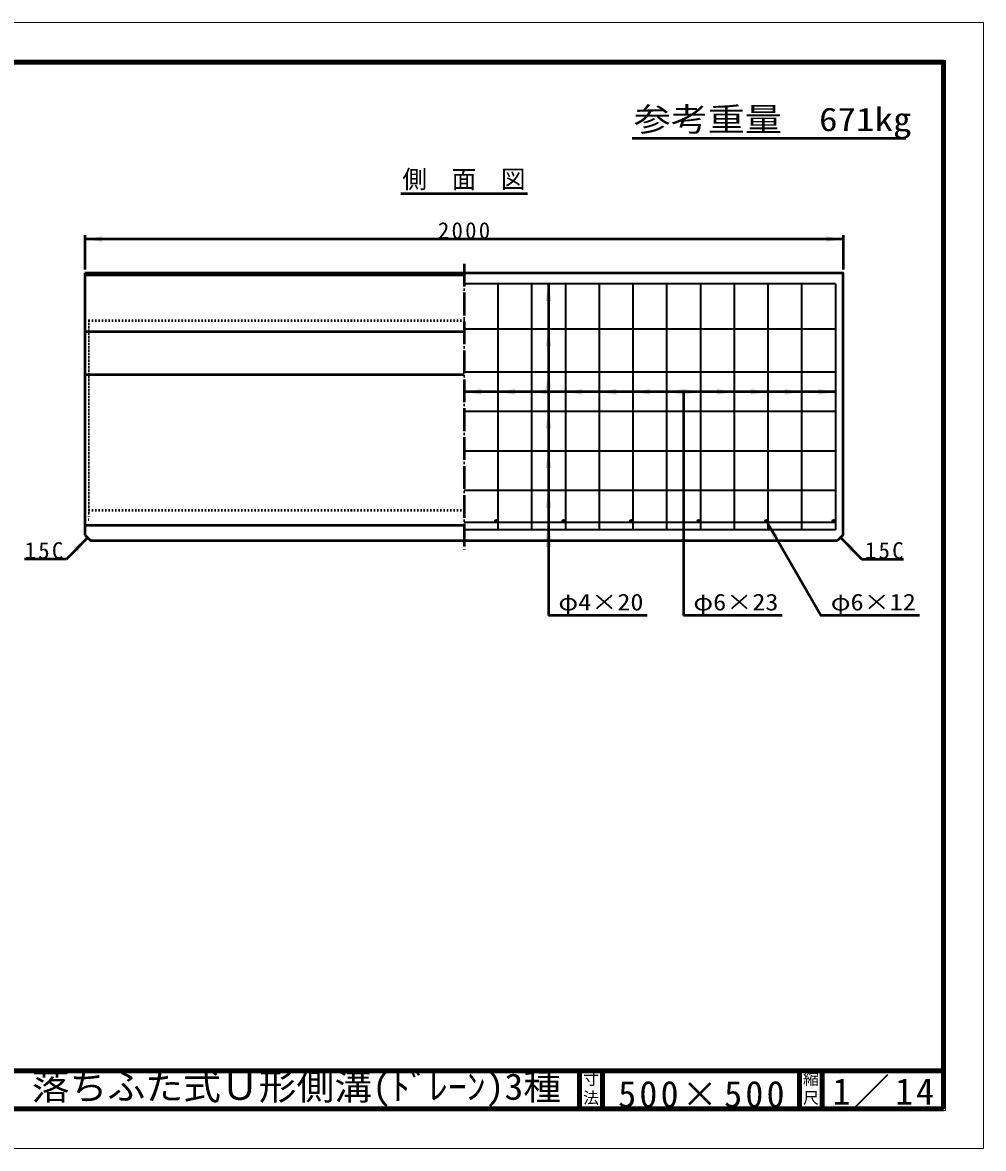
# Model space of a CAD drawing. Units: millimetres, scale not verified. Extents: x -2102 to 2102, y -1485 to 1485.
# Drawn here: x -432 to 2102, y -1485 to 1485 of the extents above; entities that cross this region are included whole.
import ezdxf
from ezdxf.enums import TextEntityAlignment as Align

# ---------------------------------------------------------------- set-up
doc = ezdxf.new("R2010")
doc.units = ezdxf.units.MM
doc.header["$LTSCALE"] = 5
doc.linetypes.add('DOTTED', pattern=[1.75, 0.25, -1.5])
doc.linetypes.add('LONG_DASHED_DOTTED', pattern=[15.25, 12, -1.5, 0.25, -1.5])
doc.layers.add('0-0_V-nasSTD', color=7, linetype='Continuous', lineweight=50)
doc.layers.add('0-1_0', color=7, linetype='Continuous', lineweight=100)
doc.styles.add('ＭＳ ゴシック', font='')
doc.styles.get('ＭＳ ゴシック').set_extended_font_data('MS Gothic')

msp = doc.modelspace()

# ---------------------------------------------------------------- hatches: boundary and pattern name
at = {"layer": '0-0_V-nasSTD'}
for points in [[(821.812, 169.79, 1), (814.312, 169.79, 1)], [(999.812, 169.79, 1), (992.312, 169.79, 1)], [(1177.812, 169.79, 1), (1170.312, 169.79, 1)], [(1355.812, 169.79, 1), (1348.312, 169.79, 1)], [(1533.812, 169.79, 1), (1526.312, 169.79, 1)], [(1711.812, 169.79, 1), (1704.312, 169.79, 1)]]:
    msp.add_hatch(color=256, dxfattribs=at).paths.add_polyline_path(points)

# ---------------------------------------------------------------- linework, layer by layer
for p, q in [((565.812, 1033.684), (899.812, 1033.684)), ((-267.188, 923.684), (-267.188, 833.684)), ((1732.812, 923.684), (1732.812, 833.684)), ((1732.812, 913.684), (-267.188, 913.684)), ((-267.188, 823.684), (-267.188, 133.684)), ((732.812, 818.684), (-267.188, 818.684)), ((955.312, 795.383), (955.312, -78.923)), ((732.812, 668.684), (-267.188, 668.684)), ((732.812, 556.101), (-267.188, 556.101)), ((1711.812, 510.785), (732.812, 510.785)), ((1311.312, 508.562), (1311.312, -78.923)), ((732.812, 158.684), (-267.188, 158.684)), ((-259.688, 126.184), (-316.257, 69.616)), ((-267.188, 133.684), (-252.188, 118.684)), ((1732.812, 133.684), (1717.812, 118.684)), ((1725.312, 126.184), (1781.88, 69.616)), ((-252.188, 118.684), (1717.812, 118.684)), ((-316.257, 69.616), (-426.257, 69.616)), ((1781.88, 69.616), (1891.88, 69.616)), ((1215.312, -78.923), (955.312, -78.923)), ((1571.312, -78.923), (1311.312, -78.923))]:
    msp.add_line(p, q, dxfattribs=at)
at = {"layer": '0-0_V-nasSTD', "linetype": 'LONG_DASHED_DOTTED'}
msp.add_line((732.812, 848.684), (732.812, 93.684), dxfattribs=at)
at = {"layer": '0-0_V-nasSTD', "lineweight": 35}
for p, q in [((1711.812, 795.383), (732.812, 795.383)), ((821.812, 795.383), (821.812, 146.684)), ((910.812, 795.383), (910.812, 146.684)), ((999.812, 795.383), (999.812, 146.684)), ((1088.812, 795.383), (1088.812, 146.684)), ((1177.812, 795.383), (1177.812, 146.684)), ((1266.812, 795.383), (1266.812, 146.684)), ((1355.812, 795.383), (1355.812, 146.684)), ((1444.812, 795.383), (1444.812, 146.684)), ((1533.812, 795.383), (1533.812, 146.684)), ((1622.812, 795.383), (1622.812, 146.684)), ((1711.812, 795.383), (1711.812, 146.684)), ((1711.812, 676.187), (732.812, 676.187)), ((1711.812, 562.8), (732.812, 562.8)), ((1711.812, 458.771), (732.812, 458.771)), ((1711.812, 354.742), (732.812, 354.742)), ((1711.812, 250.713), (732.812, 250.713)), ((1711.812, 166.04), (732.812, 166.04)), ((1711.812, 146.684), (732.812, 146.684))]:
    msp.add_line(p, q, dxfattribs=at)
at = {"layer": '0-0_V-nasSTD', "linetype": 'DOTTED'}
for p, q in [((732.812, 698.684), (-267.188, 698.684)), ((-257.188, 698.684), (-257.188, 173.684)), ((732.812, 198.684), (-267.188, 198.684)), ((-267.188, 173.684), (-257.188, 173.684))]:
    msp.add_line(p, q, dxfattribs=at)
at = {"layer": '0-0_V-nasSTD', "lineweight": 100}
for p, q in [((1037.5, -1280), (1037.5, -1380)), ((1097.5, -1280), (1097.5, -1380)), ((1617.5, -1280), (1617.5, -1380)), ((1677.5, -1280), (1677.5, -1380)), ((-1997.5, -1380), (1997.5, -1380))]:
    msp.add_line(p, q, dxfattribs=at)
at = {"layer": '0-0_V-nasSTD', "lineweight": 18}
for points in [[(-2102.5, -1485), (-2102.5, 1485), (2102.5, 1485), (2102.5, -1485)], [(-2002.5, -1385), (-2002.5, 1385), (2002.5, 1385), (2002.5, -1385)]]:
    msp.add_lwpolyline(points, close=True, dxfattribs=at)
at = {"layer": '0-0_V-nasSTD', "lineweight": 100}
msp.add_lwpolyline([(1997.5, -1380), (1997.5, 1380), (-1997.5, 1380)], dxfattribs=at)
at = {"layer": '0-0_V-nasSTD'}
for points in [[(1732.812, 133.684), (1732.812, 823.684), (-267.188, 823.684)], [(1933.656, -78.923), (1673.656, -78.923), (1531.937, 166.542)]]:
    msp.add_lwpolyline(points, dxfattribs=at)
at = {"layer": '0-0_V-nasSTD', "lineweight": 35}
for centre in [(818.062, 169.79), (996.062, 169.79), (1174.062, 169.79), (1352.062, 169.79), (1530.062, 169.79), (1708.062, 169.79)]:
    msp.add_circle(centre, 3.75, dxfattribs=at)
at = {"layer": '0-0_V-nasSTD'}
for points in [[(-267.188, 913.684), (-222.188, 906.184), (-222.188, 921.184)], [(1687.812, 906.184), (1687.812, 921.184), (1732.812, 913.684)], [(947.812, 750.383), (955.312, 795.383), (962.812, 750.383)], [(947.812, 631.187), (955.312, 676.187), (962.812, 631.187)], [(947.812, 517.8), (955.312, 562.8), (962.812, 517.8)], [(732.812, 510.785), (777.812, 503.285), (777.812, 518.285)], [(821.812, 510.785), (866.812, 503.285), (866.812, 518.285)], [(910.812, 510.785), (955.812, 503.285), (955.812, 518.285)], [(999.812, 510.785), (1044.812, 503.285), (1044.812, 518.285)], [(1088.812, 510.785), (1133.812, 503.285), (1133.812, 518.285)], [(1177.812, 510.785), (1222.812, 503.285), (1222.812, 518.285)], [(1266.812, 510.785), (1311.812, 503.285), (1311.812, 518.285)], [(1310.812, 503.285), (1310.812, 518.285), (1355.812, 510.785)], [(1399.812, 503.285), (1399.812, 518.285), (1444.812, 510.785)], [(1488.812, 503.285), (1488.812, 518.285), (1533.812, 510.785)], [(1577.812, 503.285), (1577.812, 518.285), (1622.812, 510.785)], [(1666.812, 503.285), (1666.812, 518.285), (1711.812, 510.785)], [(947.812, 413.771), (955.312, 458.771), (962.812, 413.771)], [(947.812, 309.742), (955.312, 354.742), (962.812, 309.742)], [(947.812, 205.713), (955.312, 250.713), (962.812, 205.713)], [(947.812, 121.04), (955.312, 166.04), (962.812, 121.04)], [(1531.937, 166.542), (1547.941, 123.821), (1560.932, 131.321)], [(-296.811, 99.668), (-286.205, 89.061), (-259.688, 126.184)], [(947.812, 101.684), (955.312, 146.684), (962.812, 101.684)], [(1725.312, 126.184), (1751.828, 89.061), (1762.435, 99.668)]]:
    msp.add_solid(points, dxfattribs=at)
at = {"layer": '0-1_0', "lineweight": 50}
msp.add_line((1176.036, 1179.753), (1898.036, 1179.753), dxfattribs=at)
at = {"layer": '0-1_0'}
msp.add_line((-1997.5, -1280), (1997.5, -1280), dxfattribs=at)

# ---------------------------------------------------------------- texts
at = {"layer": '0-0_V-nasSTD', "style": 'ＭＳ ゴシック'}
for s, height, width, p in [('参考重量\u3000671kg', 62.32, 1.15, (1180.036, 1179.753)), ('φ4×20', 43.99, 1.15, (981.312, -78.923)), ('φ6×23', 43.99, 1.15, (1337.312, -78.923)), ('φ6×12', 43.99, 1.15, (1699.656, -78.923)), ('落ちふた式Ｕ形側溝(ﾄﾞﾚｰﾝ)3種', 69.65, 1.05, (-407.5, -1377.5))]:
    msp.add_text(s, height=height, dxfattribs=dict(at, width=width)).set_placement(p, align=Align.BOTTOM_LEFT)
for s, height, p in [('側\u3000面\u3000図', 47.65, (569.808, 1033.684)), ('寸', 30.79, (1046.482, -1326.001)), ('縮', 30.79, (1626.482, -1326.001)), ('法', 30.79, (1046.476, -1375.99)), ('尺', 30.79, (1626.476, -1375.99))]:
    msp.add_text(s, height=height, dxfattribs=at).set_placement(p, align=Align.BOTTOM_LEFT)
at = {"layer": '0-0_V-nasSTD', "attachment_point": 7, "style": 'ＭＳ ゴシック'}
for s, insert, char_height in [('\\T1.2;2000', (663.706, 913.684), 43.99), ('\\T1.2;15C', (-426.257, 69.616), 43.99), ('\\T1.2;15C', (1789.88, 69.616), 43.99), ('\\T1.16;1／14', (1704.533, -1377.418), 69.65), ('\\T1.18;500×500', (1139.081, -1377.492), 69.65)]:
    msp.add_mtext(s, dxfattribs=dict(at, insert=insert, char_height=char_height))

doc.saveas('drawing.dxf')
